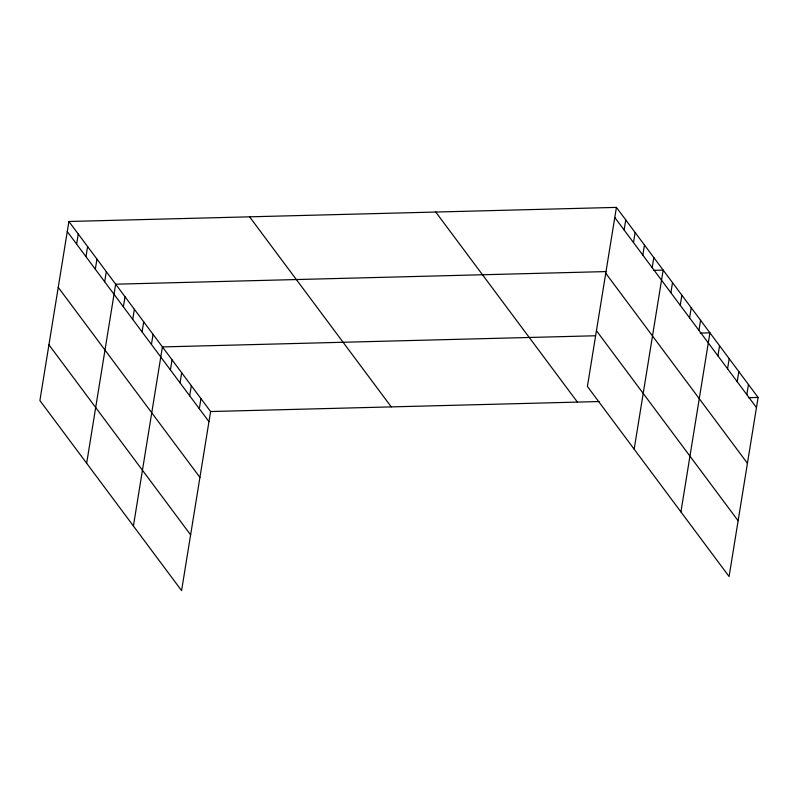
<?xml version="1.0" encoding="UTF-8"?>
<svg xmlns="http://www.w3.org/2000/svg" width="798" height="798" viewBox="0 0 798 798"><rect width="100%" height="100%" fill="white"/><g stroke="black" fill="none" stroke-linecap="round" stroke-linejoin="round"><path stroke-width="1.2" d="M68.907 221.475L39.9 400.556L181.585 590.61L210.592 411.539L68.907 221.475L616.415 207.39L758.1 397.444L729.093 576.525L587.408 386.461L616.415 207.39M76.618 244.128L78.254 234.023M85.975 256.667L87.61 246.572M95.321 269.215L96.957 259.111M104.668 281.754L106.304 271.659M86.653 463.269L115.66 284.198L606.56 271.569M123.371 306.841L125.007 296.746M132.727 319.39L134.363 309.285M142.074 331.928L143.71 321.833M151.43 344.477L153.066 334.372M133.416 525.992L162.413 346.921L595.498 335.768M170.413 369.943L172.049 359.848M180.049 382.87L181.685 372.766M189.685 395.788L191.321 385.693M199.32 408.716L200.956 398.611M624.126 230.033L625.762 219.929M633.482 242.572L635.118 232.477M642.829 255.121L644.465 245.016M652.185 267.669L653.821 257.564M634.171 449.184L663.168 270.113L653.532 270.352M670.889 292.756L672.524 282.652M680.235 305.295L681.871 295.2M689.592 317.843L691.228 307.739M698.938 330.382L700.574 320.287M680.923 511.897L709.931 332.826L700.295 333.075M717.931 355.848L719.567 345.753M727.557 368.776L729.192 358.681M737.192 381.703L738.828 371.599M746.828 394.621L748.464 384.526M210.592 411.539L599.099 401.544M748.464 397.693L758.1 397.444M614.779 217.485L756.464 407.549M605.752 273.245L747.437 463.309M596.445 330.701L738.13 520.765M435.738 212.039L577.423 402.102M249.584 216.827L391.269 406.89M67.271 231.58L208.956 421.643M58.234 287.34L199.919 477.404M48.927 344.786L190.612 534.85"/></g></svg>
